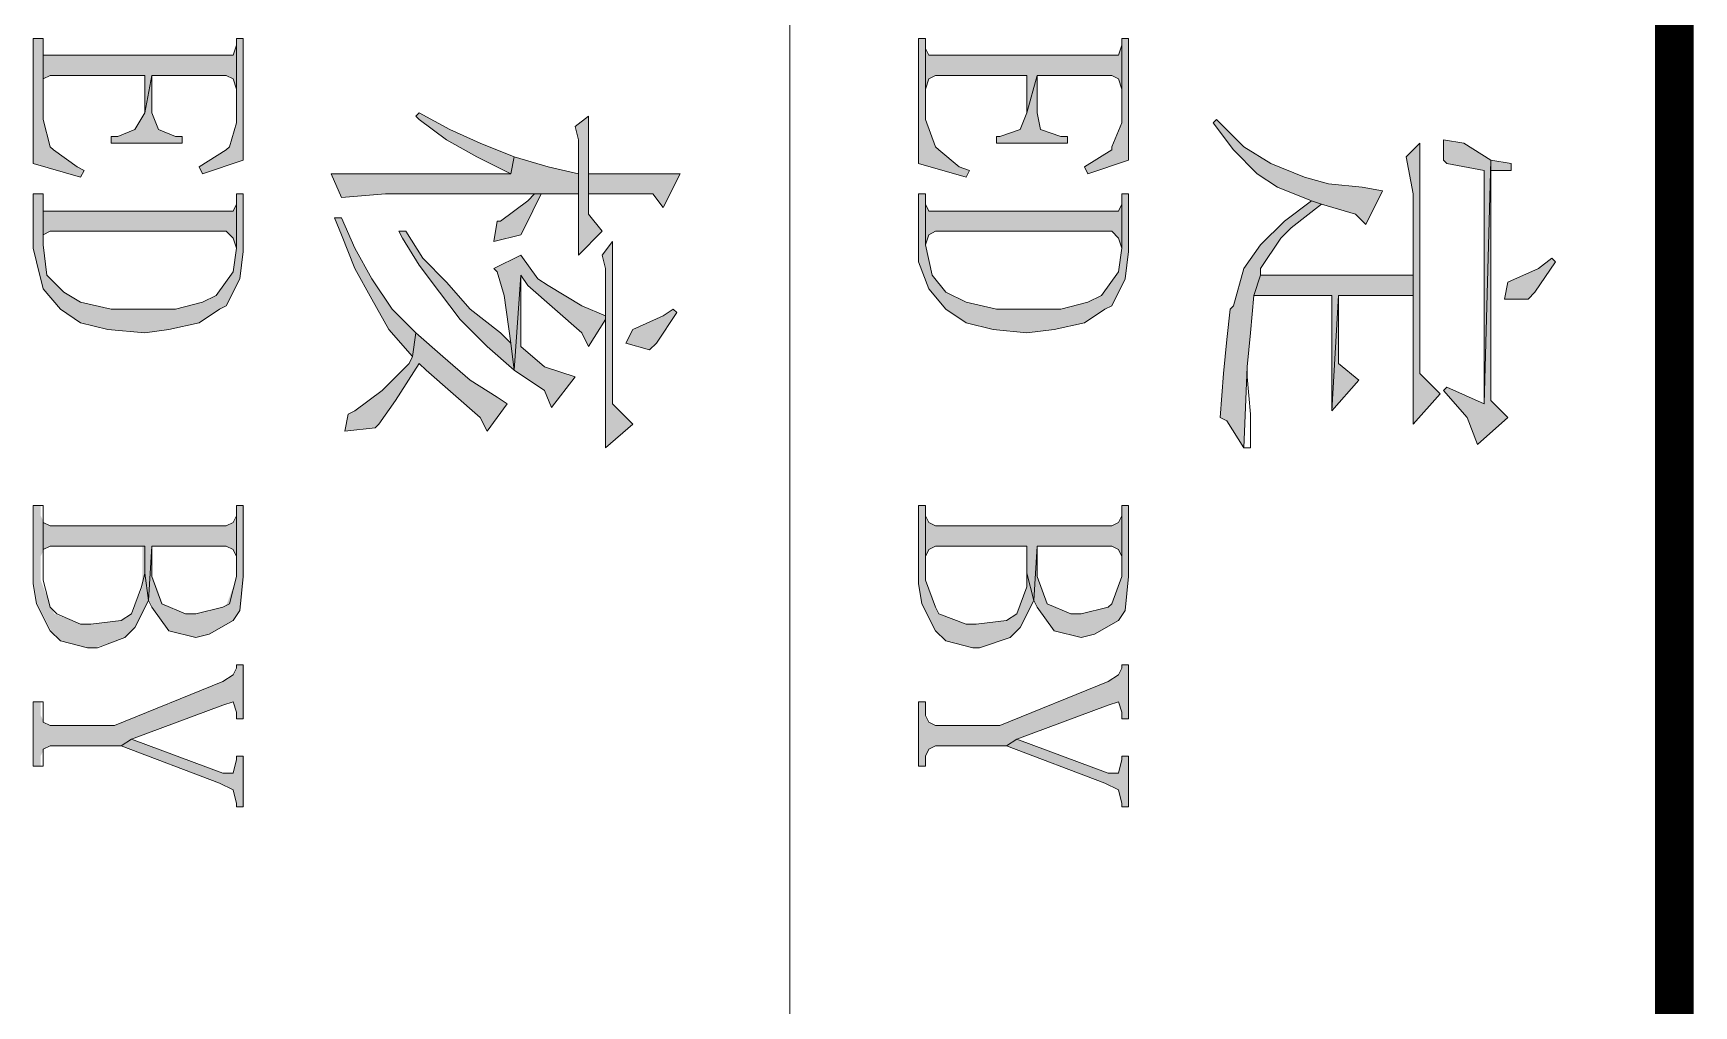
# Model space of a CAD drawing. Header units: millimetres. Extents: x 53009415 to 54059915, y 20499171 to 20796171.
# Drawn here: x 53907495 to 53915003, y 20524821 to 20529220 of the extents above; entities that cross this region are included whole.
import ezdxf

# ---------------------------------------------------------------- set-up
doc = ezdxf.new("R2010")
doc.units = ezdxf.units.MM
doc.header["$LTSCALE"] = 1000
doc.layers.add('PUB_TITLE', color=7, linetype='Continuous', lineweight=20)

# ---------------------------------------------------------------- blocks, each defined once
blk = doc.blocks.new('2015AACI_TQ_A2')
at = {"layer": 'PUB_TITLE'}
h = blk.add_hatch(color=256, dxfattribs=at)
h.dxf.hatch_style = 1
h.paths.add_polyline_path([(-4769.3, 11867.8), (-4775.4, 11873.9), (-4803, 11892.3), (-4806.1, 11889.2), (-4796.9, 11877), (-4784.6, 11849.4), (-4769.3, 11846.3)])
h.paths.add_polyline_path([(-4885.7, 11828), (-4674.4, 11828), (-4894.9, 11834.1), (-4910.2, 11809.6), (-4913.3, 11791.2), (-4894.9, 11791.2), (-4891.8, 11794.3)])
h.paths.add_polyline_path([(-4885.7, 11852.5), (-4891.8, 11852.5), (-4894.9, 11834.1), (-4885.7, 11834.1)])
h.paths.add_polyline_path([(-4662.1, 11849.4), (-4677.4, 11834.1), (-4885.7, 11834.1), (-4894.9, 11834.1), (-4674.4, 11828), (-4689.7, 11794.3), (-4686.6, 11791.2), (-4662.1, 11812.6), (-4637.6, 11821.8)])
h.paths.add_polyline_path([(-4683.6, 11788.1), (-4701.9, 11769.8), (-4910.2, 11769.8), (-4898, 11757.5), (-4864.3, 11763.6), (-4790.8, 11763.6), (-4772.4, 11763.6), (-4656, 11763.6)])
h.paths.add_polyline_path([(-4772.4, 11763.6), (-4790.8, 11763.6), (-4790.8, 11625.8), (-4772.4, 11619.7), (-4772.4, 11690.1), (-4668.2, 11690.1), (-4772.4, 11696.3)])
h.paths.add_polyline_path([(-4845.9, 11711.6), (-4836.7, 11720.8), (-4867.3, 11736.1), (-4870.4, 11717.7), (-4873.5, 11687.1), (-4879.6, 11665.6), (-4891.8, 11635), (-4907.1, 11610.5), (-4931.6, 11586), (-4928.6, 11582.9), (-4904.1, 11601.3), (-4882.6, 11622.8), (-4870.4, 11641.1), (-4858.1, 11671.8), (-4855.1, 11680.9)])
h.paths.add_polyline_path([(-4634.6, 11610.5), (-4708.1, 11613.6), (-4738.7, 11616.6), (-4772.4, 11619.7), (-4790.8, 11625.8), (-4796.9, 11625.8), (-4824.4, 11644.2), (-4833.6, 11653.4), (-4855.1, 11680.9), (-4858.1, 11671.8), (-4839.8, 11647.3), (-4818.3, 11625.8), (-4796.9, 11610.5), (-4763.2, 11601.3), (-4760.1, 11598.3), (-4732.6, 11595.2), (-4701.9, 11592.1), (-4662.1, 11589.1), (-4659.1, 11595.2)])
h.paths.add_polyline_path([(-4695.8, 11714.6), (-4711.1, 11696.3), (-4772.4, 11696.3), (-4668.2, 11690.1)])
h = blk.add_hatch(color=256, dxfattribs=at)
h.dxf.hatch_style = 1
h.paths.add_polyline_path([(-5798.4, 11488), (-5804.5, 11506.4), (-5847.4, 11334.9), (-5850.5, 11325.7), (-5859.7, 11322.6), (-5862.7, 11322.6), (-5862.7, 11316.5), (-5822.9, 11316.5), (-5822.9, 11322.6), (-5826, 11322.6), (-5835.2, 11331.8), (-5835.2, 11347.1), (-5826, 11386.9), (-5777, 11386.9), (-5822.9, 11396.1)])
h.paths.add_polyline_path([(-5786.2, 11512.5), (-5804.5, 11506.4), (-5798.4, 11488), (-5777, 11396.1), (-5822.9, 11396.1), (-5777, 11386.9), (-5764.7, 11337.9), (-5764.7, 11325.7), (-5770.8, 11322.6), (-5777, 11322.6), (-5777, 11316.5), (-5728, 11316.5), (-5728, 11322.6), (-5731, 11322.6), (-5740.2, 11325.7), (-5746.3, 11334.9)])
h.paths.add_polyline_path([(-5682, 11405.3), (-5645.3, 11405.3), (-5630, 11408.4), (-5682, 11411.4), (-5682, 11491.1), (-5679, 11497.2), (-5669.8, 11500.2), (-5709.6, 11500.2), (-5700.4, 11497.2), (-5697.3, 11491.1), (-5697.3, 11331.8), (-5700.4, 11325.7), (-5709.6, 11322.6), (-5715.7, 11322.6), (-5715.7, 11316.5), (-5663.6, 11316.5), (-5663.6, 11322.6), (-5669.8, 11322.6), (-5679, 11325.7), (-5682, 11331.8)])
h.paths.add_polyline_path([(-5593.2, 11457.4), (-5593.2, 11472.7), (-5608.5, 11494.1), (-5620.8, 11503.3), (-5651.4, 11506.4), (-5715.7, 11506.4), (-5715.7, 11500.2), (-5709.6, 11500.2), (-5654.5, 11500.2), (-5645.3, 11500.2), (-5620.8, 11491.1), (-5617.7, 11484.9), (-5611.6, 11457.4), (-5614.6, 11442.1), (-5623.8, 11423.7), (-5626.9, 11420.6), (-5654.5, 11411.4), (-5682, 11411.4), (-5630, 11408.4), (-5608.5, 11420.6), (-5599.3, 11432.9)])
h.paths.add_polyline_path([(-5538.1, 11491.1), (-5538.1, 11497.2), (-5528.9, 11500.2), (-5568.7, 11500.2), (-5559.5, 11497.2), (-5556.4, 11491.1), (-5556.4, 11331.8), (-5559.5, 11325.7), (-5565.6, 11322.6), (-5574.8, 11322.6), (-5574.8, 11316.5), (-5519.7, 11316.5), (-5519.7, 11322.6), (-5528.9, 11322.6), (-5535, 11325.7), (-5538.1, 11331.8), (-5538.1, 11405.3), (-5504.4, 11405.3), (-5489.1, 11408.4), (-5538.1, 11411.4)])
h.paths.add_polyline_path([(-5449.2, 11457.4), (-5452.3, 11472.7), (-5464.6, 11494.1), (-5479.9, 11503.3), (-5507.4, 11506.4), (-5574.8, 11506.4), (-5574.8, 11500.2), (-5568.7, 11500.2), (-5513.6, 11500.2), (-5504.4, 11500.2), (-5479.9, 11491.1), (-5476.8, 11484.9), (-5470.7, 11457.4), (-5470.7, 11442.1), (-5482.9, 11423.7), (-5486, 11420.6), (-5510.5, 11411.4), (-5538.1, 11411.4), (-5489.1, 11408.4), (-5464.6, 11420.6), (-5455.4, 11432.9)])
h.paths.add_polyline_path([(-5397.2, 11491.1), (-5394.1, 11497.2), (-5384.9, 11500.2), (-5421.7, 11500.2), (-5415.6, 11497.2), (-5412.5, 11491.1), (-5412.5, 11331.8), (-5415.6, 11325.7), (-5421.7, 11322.6), (-5427.8, 11322.6), (-5427.8, 11316.5), (-5378.8, 11316.5), (-5378.8, 11322.6), (-5388, 11322.6), (-5394.1, 11325.7), (-5397.2, 11331.8), (-5397.2, 11411.4), (-5372.7, 11411.4), (-5354.3, 11414.5), (-5348.2, 11414.5), (-5397.2, 11420.6)])
h.paths.add_polyline_path([(-5314.5, 11463.5), (-5314.5, 11475.7), (-5326.7, 11497.2), (-5339, 11503.3), (-5366.6, 11506.4), (-5427.8, 11506.4), (-5427.8, 11500.2), (-5421.7, 11500.2), (-5372.7, 11500.2), (-5366.6, 11500.2), (-5345.1, 11491.1), (-5339, 11484.9), (-5332.9, 11460.4), (-5332.9, 11451.2), (-5345.1, 11429.8), (-5348.2, 11426.7), (-5372.7, 11420.6), (-5397.2, 11420.6), (-5348.2, 11414.5), (-5326.7, 11426.7), (-5320.6, 11435.9)])
h.paths.add_polyline_path([(-5354.3, 11414.5), (-5372.7, 11411.4), (-5332.9, 11316.5), (-5302.2, 11316.5), (-5302.2, 11322.6), (-5308.4, 11322.6), (-5314.5, 11325.7), (-5320.6, 11331.8)])
h.paths.add_polyline_path([(-5265.5, 11414.5), (-5265.5, 11429.8), (-5262.4, 11460.4), (-5256.3, 11478.8), (-5247.1, 11494.1), (-5225.7, 11503.3), (-5201.2, 11503.3), (-5225.7, 11509.4), (-5250.2, 11503.3), (-5268.5, 11481.9), (-5277.7, 11466.6), (-5283.9, 11442.1), (-5286.9, 11411.4), (-5286.9, 11390), (-5277.7, 11362.4), (-5268.5, 11341), (-5247.1, 11322.6), (-5234.9, 11322.6), (-5256.3, 11344), (-5259.4, 11356.3), (-5265.5, 11380.8)])
h.paths.add_polyline_path([(-5164.4, 11432.9), (-5170.5, 11457.4), (-5179.7, 11481.9), (-5182.8, 11484.9), (-5201.2, 11503.3), (-5225.7, 11503.3), (-5207.3, 11497.2), (-5192, 11478.8), (-5188.9, 11469.6), (-5185.9, 11445.1), (-5182.8, 11414.5), (-5182.8, 11390), (-5185.9, 11362.4), (-5195, 11341), (-5204.2, 11331.8), (-5225.7, 11322.6), (-5247.1, 11322.6), (-5225.7, 11313.4), (-5222.6, 11313.4), (-5201.2, 11322.6), (-5179.7, 11341), (-5170.5, 11356.3), (-5164.4, 11380.8), (-5161.4, 11411.4)])
h.paths.add_polyline_path([(-5115.4, 11488), (-5115.4, 11497.2), (-5106.2, 11500.2), (-5103.2, 11500.2), (-5103.2, 11506.4), (-5149.1, 11506.4), (-5149.1, 11500.2), (-5146, 11500.2), (-5136.8, 11497.2), (-5133.8, 11484.9), (-5090.9, 11316.5), (-5084.8, 11362.4)])
h.paths.add_polyline_path([(-5038.8, 11484.9), (-5032.7, 11497.2), (-5026.6, 11500.2), (-5020.5, 11500.2), (-5020.5, 11506.4), (-5060.3, 11506.4), (-5060.3, 11500.2), (-5057.2, 11500.2), (-5048, 11497.2), (-5048, 11484.9), (-5081.7, 11362.4), (-5084.8, 11362.4), (-5090.9, 11316.5), (-5084.8, 11316.5)])
h.paths.add_polyline_path([(-4971.5, 11414.5), (-4937.8, 11414.5), (-4971.5, 11423.7), (-4971.5, 11491.1), (-4968.4, 11497.2), (-4959.2, 11500.2), (-4999, 11500.2), (-4989.8, 11497.2), (-4989.8, 11491.1), (-4989.8, 11331.8), (-4989.8, 11325.7), (-4996, 11322.6), (-4959.2, 11322.6), (-4968.4, 11325.7), (-4971.5, 11331.8)])
h.paths.add_polyline_path([(-4910.2, 11451.2), (-4916.3, 11451.2), (-4916.3, 11445.1), (-4922.5, 11426.7), (-4937.8, 11423.7), (-4971.5, 11423.7), (-4937.8, 11414.5), (-4922.5, 11408.4), (-4916.3, 11390), (-4916.3, 11386.9), (-4910.2, 11386.9)])
h.paths.add_polyline_path([(-4894.9, 11506.4), (-5005.1, 11506.4), (-5005.1, 11500.2), (-4999, 11500.2), (-4928.6, 11500.2), (-4907.1, 11491.1), (-4904.1, 11491.1), (-4888.8, 11466.6), (-4882.6, 11469.6)])
h.paths.add_polyline_path([(-4879.6, 11359.4), (-4885.7, 11362.4), (-4888.8, 11353.2), (-4904.1, 11334.9), (-4907.1, 11331.8), (-4931.6, 11322.6), (-4959.2, 11322.6), (-4996, 11322.6), (-5005.1, 11322.6), (-5005.1, 11316.5), (-4891.8, 11316.5)])
h.paths.add_polyline_path([(-4830.6, 11491.1), (-4824.4, 11497.2), (-4815.3, 11500.2), (-4855.1, 11500.2), (-4848.9, 11497.2), (-4848.9, 11491.1), (-4848.9, 11331.8), (-4848.9, 11325.7), (-4855.1, 11322.6), (-4818.3, 11322.6), (-4827.5, 11325.7), (-4830.6, 11331.8)], flags=17)
h.paths.add_polyline_path([(-4741.8, 11439), (-4747.9, 11466.6), (-4760.1, 11484.9), (-4763.2, 11491.1), (-4787.7, 11503.3), (-4812.2, 11506.4), (-4864.3, 11506.4), (-4864.3, 11500.2), (-4855.1, 11500.2), (-4815.3, 11500.2), (-4793.8, 11497.2), (-4772.4, 11481.9), (-4766.3, 11469.6), (-4760.1, 11445.1), (-4760.1, 11414.5), (-4760.1, 11386.9), (-4766.3, 11359.4), (-4775.4, 11341), (-4790.8, 11328.7), (-4818.3, 11322.6), (-4855.1, 11322.6), (-4864.3, 11322.6), (-4864.3, 11316.5), (-4815.3, 11316.5), (-4803, 11316.5), (-4778.5, 11325.7), (-4760.1, 11341), (-4747.9, 11359.4), (-4741.8, 11383.9), (-4738.7, 11414.5)])
h = blk.add_hatch(color=256, dxfattribs=at)
h.dxf.hatch_style = 1
h.paths.add_polyline_path([(-4545.7, 11414.5), (-4521.2, 11414.5), (-4496.7, 11420.6), (-4545.7, 11423.7), (-4545.7, 11491.1), (-4542.7, 11497.2), (-4536.5, 11500.2), (-4573.3, 11500.2), (-4567.2, 11497.2), (-4564.1, 11491.1), (-4564.1, 11331.8), (-4567.2, 11325.7), (-4573.3, 11322.6), (-4536.5, 11322.6), (-4542.7, 11325.7), (-4545.7, 11331.8)])
h.paths.add_polyline_path([(-4463, 11463.5), (-4466.1, 11475.7), (-4478.4, 11497.2), (-4487.5, 11503.3), (-4518.2, 11506.4), (-4582.5, 11506.4), (-4582.5, 11500.2), (-4573.3, 11500.2), (-4521.2, 11500.2), (-4518.2, 11500.2), (-4493.7, 11491.1), (-4490.6, 11488), (-4484.5, 11463.5), (-4484.5, 11454.3), (-4493.7, 11432.9), (-4518.2, 11423.7), (-4545.7, 11423.7), (-4496.7, 11420.6), (-4490.6, 11423.7), (-4469.2, 11439)])
h.paths.add_polyline_path([(-4463, 11399.2), (-4472.2, 11408.4), (-4496.7, 11420.6), (-4521.2, 11414.5), (-4509, 11414.5), (-4484.5, 11405.3), (-4478.4, 11396.1), (-4475.3, 11368.5), (-4475.3, 11359.4), (-4484.5, 11334.9), (-4490.6, 11331.8), (-4515.1, 11322.6), (-4536.5, 11322.6), (-4573.3, 11322.6), (-4582.5, 11322.6), (-4582.5, 11316.5), (-4512, 11316.5), (-4493.7, 11319.5), (-4469.2, 11331.8), (-4460, 11341), (-4453.9, 11365.5), (-4453.9, 11371.6)])
h.paths.add_polyline_path([(-4401.8, 11488), (-4404.9, 11497.2), (-4395.7, 11500.2), (-4389.5, 11500.2), (-4389.5, 11506.4), (-4438.5, 11506.4), (-4438.5, 11500.2), (-4435.5, 11500.2), (-4429.4, 11497.2), (-4423.2, 11488), (-4383.4, 11390), (-4383.4, 11331.8), (-4386.5, 11325.7), (-4392.6, 11322.6), (-4404.9, 11322.6), (-4404.9, 11316.5), (-4346.7, 11316.5), (-4346.7, 11322.6), (-4355.8, 11322.6), (-4362, 11325.7), (-4365, 11331.8), (-4365, 11396.1), (-4371.2, 11405.3)])
h.paths.add_polyline_path([(-4331.3, 11484.9), (-4325.2, 11497.2), (-4313, 11500.2), (-4309.9, 11500.2), (-4309.9, 11506.4), (-4355.8, 11506.4), (-4355.8, 11500.2), (-4352.8, 11500.2), (-4340.5, 11497.2), (-4340.5, 11488), (-4371.2, 11405.3), (-4365, 11396.1)])
h = blk.add_hatch(color=256, dxfattribs=at)
h.dxf.hatch_style = 1
h.paths.add_polyline_path([(-4864.3, 10975.3), (-4864.3, 11009), (-4882.6, 11009), (-4888.8, 10981.4), (-4898, 10950.8), (-4882.6, 10947.7), (-4882.6, 10914), (-4882.6, 10880.3), (-4882.6, 10849.7), (-4882.6, 10816), (-4882.6, 10785.4), (-4861.2, 10794.6), (-4864.3, 10834.4), (-4864.3, 10858.9), (-4864.3, 10969.1)])
h.paths.add_polyline_path([(-4864.3, 11076.3), (-4852, 11085.5), (-4882.6, 11100.8), (-4882.6, 11082.5), (-4882.6, 11051.8), (-4882.6, 11018.1), (-4864.3, 11018.1)])
h.paths.add_polyline_path([(-4830.6, 11030.4), (-4845.9, 11018.1), (-4864.3, 11018.1), (-4882.6, 11018.1), (-4934.7, 11018.1), (-4925.5, 11005.9), (-4913.3, 11009), (-4882.6, 11009), (-4864.3, 11009), (-4809.1, 11009)])
h.paths.add_polyline_path([(-4827.5, 10956.9), (-4833.6, 10960), (-4864.3, 10975.3), (-4864.3, 10969.1), (-4858.1, 10963), (-4839.8, 10938.5), (-4839.8, 10935.5), (-4821.4, 10932.4)])
h.paths.add_polyline_path([(-4882.6, 10947.7), (-4898, 10950.8), (-4910.2, 10920.1), (-4922.5, 10892.6), (-4937.8, 10865), (-4934.7, 10861.9), (-4931.6, 10865), (-4913.3, 10889.5), (-4898, 10917.1)])
h.paths.add_polyline_path([(-4729.5, 11079.4), (-4757.1, 11097.8), (-4760.1, 11094.7), (-4754, 11085.5), (-4741.8, 11058), (-4729.5, 11051.8), (-4723.4, 11073.3)])
h.paths.add_polyline_path([(-4656, 11058), (-4674.4, 11039.6), (-4821.4, 11039.6), (-4809.1, 11030.4), (-4796.9, 11033.5), (-4754, 11033.5), (-4750.9, 11033.5), (-4634.6, 11033.5)])
h.paths.add_polyline_path([(-4738.7, 11012), (-4726.4, 11018.1), (-4750.9, 11033.5), (-4754, 11033.5), (-4763.2, 11012), (-4781.6, 10981.4), (-4787.7, 10972.2), (-4809.1, 10956.9), (-4796.9, 10932.4), (-4793.8, 10935.5), (-4772.4, 10941.6), (-4729.5, 10947.7), (-4705, 10950.8), (-4790.8, 10956.9), (-4781.6, 10963), (-4760.1, 10987.5)])
h.paths.add_polyline_path([(-4698.9, 11005.9), (-4708.1, 10978.3), (-4726.4, 10956.9), (-4790.8, 10956.9), (-4705, 10950.8), (-4686.6, 10978.3), (-4671.3, 10984.5)])
h.paths.add_polyline_path([(-4726.4, 10926.3), (-4705, 10950.8), (-4729.5, 10947.7), (-4738.7, 10938.5), (-4760.1, 10911), (-4784.6, 10889.5), (-4806.1, 10868.1), (-4830.6, 10852.8), (-4830.6, 10846.6), (-4824.4, 10849.7), (-4799.9, 10865), (-4775.4, 10883.4), (-4750.9, 10901.8)])
h.paths.add_polyline_path([(-4649.9, 10926.3), (-4674.4, 10944.6), (-4680.5, 10935.5), (-4695.8, 10911), (-4717.3, 10886.4), (-4738.7, 10861.9), (-4717.3, 10858.9), (-4711.1, 10855.8), (-4686.6, 10831.3), (-4668.2, 10806.8), (-4665.2, 10800.7), (-4649.9, 10797.6), (-4652.9, 10825.2), (-4656, 10828.3), (-4677.4, 10843.6), (-4711.1, 10865), (-4705, 10871.1), (-4683.6, 10895.6), (-4662.1, 10920.1)])
h.paths.add_polyline_path([(-4717.3, 10858.9), (-4738.7, 10861.9), (-4760.1, 10840.5), (-4787.7, 10822.1), (-4815.3, 10806.8), (-4842.8, 10794.6), (-4842.8, 10788.4), (-4827.5, 10794.6), (-4796.9, 10806.8), (-4769.3, 10822.1), (-4741.8, 10837.4)])
h = blk.add_hatch(color=256, dxfattribs=at)
h.dxf.hatch_style = 1
h.paths.add_polyline_path([(-4971.5, 10690.4), (-4968.4, 10696.6), (-4959.2, 10699.6), (-4999, 10699.6), (-4989.8, 10696.6), (-4989.8, 10690.4), (-4989.8, 10531.2), (-4989.8, 10525), (-4968.4, 10525), (-4971.5, 10531.2), (-4971.5, 10616.9), (-4937.8, 10616.9), (-4971.5, 10623.1)])
h.paths.add_polyline_path([(-4910.2, 10650.6), (-4916.3, 10650.6), (-4916.3, 10644.5), (-4922.5, 10629.2), (-4937.8, 10623.1), (-4971.5, 10623.1), (-4937.8, 10616.9), (-4922.5, 10607.7), (-4916.3, 10592.4), (-4916.3, 10586.3), (-4910.2, 10586.3)])
h.paths.add_polyline_path([(-4894.9, 10705.7), (-5005.1, 10705.7), (-5005.1, 10699.6), (-4999, 10699.6), (-4928.6, 10699.6), (-4907.1, 10693.5), (-4904.1, 10690.4), (-4888.8, 10665.9), (-4882.6, 10669)])
h.paths.add_polyline_path([(-4879.6, 10558.7), (-4885.7, 10561.8), (-4888.8, 10555.7), (-4904.1, 10534.2), (-4907.1, 10531.2), (-4931.6, 10525), (-4959.2, 10525), (-4996, 10525), (-5005.1, 10525), (-5005.1, 10515.9), (-4891.8, 10515.9)])
h = blk.add_hatch(color=256, dxfattribs=at)
h.dxf.hatch_style = 1
h.paths.add_polyline_path([(-4830.6, 10690.4), (-4824.4, 10696.6), (-4815.3, 10699.6), (-4855.1, 10699.6), (-4848.9, 10696.6), (-4848.9, 10690.4), (-4848.9, 10531.2), (-4848.9, 10525), (-4827.5, 10525), (-4830.6, 10531.2)], flags=17)
h.paths.add_polyline_path([(-4738.7, 10616.9), (-4741.8, 10638.4), (-4747.9, 10665.9), (-4760.1, 10684.3), (-4763.2, 10690.4), (-4787.7, 10702.7), (-4812.2, 10705.7), (-4864.3, 10705.7), (-4864.3, 10699.6), (-4855.1, 10699.6), (-4815.3, 10699.6), (-4793.8, 10696.6), (-4772.4, 10681.2), (-4766.3, 10669), (-4760.1, 10644.5), (-4760.1, 10613.9), (-4760.1, 10586.3), (-4766.3, 10558.7), (-4775.4, 10543.4), (-4790.8, 10528.1), (-4818.3, 10525), (-4855.1, 10525), (-4864.3, 10525), (-4864.3, 10515.9), (-4815.3, 10515.9), (-4803, 10518.9), (-4778.5, 10525), (-4760.1, 10540.4), (-4747.9, 10558.7), (-4741.8, 10583.2)])
h = blk.add_hatch(color=256, dxfattribs=at)
h.dxf.hatch_style = 1
h.paths.add_polyline_path([(-4545.7, 10614.5), (-4521.2, 10614.5), (-4496.7, 10620.6), (-4545.7, 10623.7), (-4545.7, 10691.1), (-4542.7, 10697.2), (-4536.5, 10700.2), (-4573.3, 10700.2), (-4567.2, 10697.2), (-4564.1, 10691.1), (-4564.1, 10531.8), (-4567.2, 10525.7), (-4573.3, 10522.6), (-4536.5, 10522.6), (-4542.7, 10525.7), (-4545.7, 10531.8)])
h.paths.add_polyline_path([(-4463, 10663.5), (-4466.1, 10675.7), (-4478.4, 10697.2), (-4487.5, 10703.3), (-4518.2, 10706.4), (-4582.5, 10706.4), (-4582.5, 10700.2), (-4573.3, 10700.2), (-4521.2, 10700.2), (-4518.2, 10700.2), (-4493.7, 10691.1), (-4490.6, 10688), (-4484.5, 10663.5), (-4484.5, 10654.3), (-4493.7, 10632.9), (-4518.2, 10623.7), (-4545.7, 10623.7), (-4496.7, 10620.6), (-4490.6, 10623.7), (-4469.2, 10639)])
h.paths.add_polyline_path([(-4463, 10599.2), (-4472.2, 10608.4), (-4496.7, 10620.6), (-4521.2, 10614.5), (-4509, 10614.5), (-4484.5, 10605.3), (-4478.4, 10596.1), (-4475.3, 10568.5), (-4475.3, 10559.4), (-4484.5, 10534.9), (-4490.6, 10531.8), (-4515.1, 10522.6), (-4536.5, 10522.6), (-4573.3, 10522.6), (-4582.5, 10522.6), (-4582.5, 10516.5), (-4512, 10516.5), (-4493.7, 10519.5), (-4469.2, 10531.8), (-4460, 10541), (-4453.9, 10565.5), (-4453.9, 10571.6)])
h.paths.add_polyline_path([(-4401.8, 10688), (-4404.9, 10697.2), (-4395.7, 10700.2), (-4389.5, 10700.2), (-4389.5, 10706.4), (-4438.5, 10706.4), (-4438.5, 10700.2), (-4435.5, 10700.2), (-4429.4, 10697.2), (-4423.2, 10688), (-4383.4, 10590), (-4383.4, 10531.8), (-4386.5, 10525.7), (-4392.6, 10522.6), (-4404.9, 10522.6), (-4404.9, 10516.5), (-4346.7, 10516.5), (-4346.7, 10522.6), (-4355.8, 10522.6), (-4362, 10525.7), (-4365, 10531.8), (-4365, 10596.1), (-4371.2, 10605.3)])
h.paths.add_polyline_path([(-4331.3, 10684.9), (-4325.2, 10697.2), (-4313, 10700.2), (-4309.9, 10700.2), (-4309.9, 10706.4), (-4355.8, 10706.4), (-4355.8, 10700.2), (-4352.8, 10700.2), (-4340.5, 10697.2), (-4340.5, 10688), (-4371.2, 10605.3), (-4365, 10596.1)])
blk.add_line((-6000, 11200), (0, 11200), dxfattribs=at)
at = {"layer": 'PUB_TITLE', "const_width": 35}
blk.add_lwpolyline([(-6000, 12000), (0, 12000)], dxfattribs=at)
at = {"layer": 'PUB_TITLE', "lineweight": 0}
for points in [[(-4803, 11892.3), (-4806.1, 11889.2), (-4796.9, 11877), (-4784.6, 11849.4), (-4769.3, 11846.3), (-4769.3, 11867.8), (-4775.4, 11873.9)], [(-4885.7, 11852.5), (-4891.8, 11852.5), (-4894.9, 11834.1), (-4885.7, 11834.1)], [(-4662.1, 11849.4), (-4677.4, 11834.1), (-4885.7, 11834.1), (-4894.9, 11834.1), (-4674.4, 11828), (-4689.7, 11794.3), (-4686.6, 11791.2), (-4662.1, 11812.6), (-4637.6, 11821.8)], [(-4894.9, 11834.1), (-4910.2, 11809.6), (-4913.3, 11791.2), (-4894.9, 11791.2), (-4891.8, 11794.3), (-4885.7, 11828), (-4674.4, 11828)], [(-4683.6, 11788.1), (-4701.9, 11769.8), (-4910.2, 11769.8), (-4898, 11757.5), (-4898, 11757.5), (-4864.3, 11763.6), (-4790.8, 11763.6), (-4772.4, 11763.6), (-4656, 11763.6)], [(-4772.4, 11763.6), (-4790.8, 11763.6), (-4790.8, 11625.8), (-4772.4, 11619.7), (-4772.4, 11690.1), (-4668.2, 11690.1), (-4772.4, 11696.3)], [(-4867.3, 11736.1), (-4870.4, 11717.7), (-4873.5, 11687.1), (-4879.6, 11665.6), (-4891.8, 11635), (-4907.1, 11610.5), (-4931.6, 11586), (-4928.6, 11582.9), (-4904.1, 11601.3), (-4882.6, 11622.8), (-4870.4, 11641.1), (-4858.1, 11671.8), (-4855.1, 11680.9), (-4845.9, 11711.6), (-4836.7, 11720.8)], [(-4695.8, 11714.6), (-4711.1, 11696.3), (-4772.4, 11696.3), (-4668.2, 11690.1)], [(-4855.1, 11680.9), (-4858.1, 11671.8), (-4839.8, 11647.3), (-4818.3, 11625.8), (-4796.9, 11610.5), (-4763.2, 11601.3), (-4760.1, 11598.3), (-4732.6, 11595.2), (-4701.9, 11592.1), (-4662.1, 11589.1), (-4659.1, 11595.2), (-4634.6, 11610.5), (-4708.1, 11613.6), (-4738.7, 11616.6), (-4772.4, 11619.7), (-4790.8, 11625.8), (-4796.9, 11625.8), (-4824.4, 11644.2), (-4833.6, 11653.4)], [(-4634.6, 11616.6), (-4634.6, 11616.6), (-4665.2, 11616.6), (-4698.9, 11613.6), (-4708.1, 11613.6), (-4634.6, 11610.5)], [(-4894.9, 11506.4), (-5005.1, 11506.4), (-5005.1, 11500.2), (-4999, 11500.2), (-4928.6, 11500.2), (-4907.1, 11491.1), (-4904.1, 11491.1), (-4888.8, 11466.6), (-4882.6, 11469.6)], [(-4812.2, 11506.4), (-4864.3, 11506.4), (-4864.3, 11500.2), (-4855.1, 11500.2), (-4815.3, 11500.2), (-4793.8, 11497.2), (-4772.4, 11481.9), (-4766.3, 11469.6), (-4760.1, 11445.1), (-4760.1, 11414.5), (-4760.1, 11386.9), (-4766.3, 11359.4), (-4775.4, 11341), (-4790.8, 11328.7), (-4818.3, 11322.6), (-4855.1, 11322.6), (-4864.3, 11322.6), (-4864.3, 11316.5), (-4815.3, 11316.5), (-4803, 11316.5), (-4778.5, 11325.7), (-4760.1, 11341), (-4747.9, 11359.4), (-4741.8, 11383.9), (-4738.7, 11414.5), (-4741.8, 11439), (-4747.9, 11466.6), (-4760.1, 11484.9), (-4763.2, 11491.1), (-4787.7, 11503.3)], [(-4518.2, 11506.4), (-4582.5, 11506.4), (-4582.5, 11500.2), (-4573.3, 11500.2), (-4521.2, 11500.2), (-4518.2, 11500.2), (-4493.7, 11491.1), (-4490.6, 11488), (-4484.5, 11463.5), (-4484.5, 11454.3), (-4493.7, 11432.9), (-4518.2, 11423.7), (-4545.7, 11423.7), (-4496.7, 11420.6), (-4490.6, 11423.7), (-4469.2, 11439), (-4463, 11463.5), (-4466.1, 11475.7), (-4478.4, 11497.2), (-4487.5, 11503.3)], [(-4389.5, 11506.4), (-4438.5, 11506.4), (-4438.5, 11500.2), (-4435.5, 11500.2), (-4429.4, 11497.2), (-4423.2, 11488), (-4383.4, 11390), (-4383.4, 11331.8), (-4386.5, 11325.7), (-4392.6, 11322.6), (-4404.9, 11322.6), (-4404.9, 11316.5), (-4346.7, 11316.5), (-4346.7, 11322.6), (-4355.8, 11322.6), (-4362, 11325.7), (-4365, 11331.8), (-4365, 11396.1), (-4371.2, 11405.3), (-4401.8, 11488), (-4404.9, 11497.2), (-4395.7, 11500.2), (-4389.5, 11500.2)], [(-4309.9, 11506.4), (-4355.8, 11506.4), (-4355.8, 11500.2), (-4352.8, 11500.2), (-4340.5, 11497.2), (-4340.5, 11488), (-4371.2, 11405.3), (-4371.2, 11405.3), (-4365, 11396.1), (-4331.3, 11484.9), (-4325.2, 11497.2), (-4313, 11500.2), (-4309.9, 11500.2)], [(-4999, 11500.2), (-4989.8, 11497.2), (-4989.8, 11491.1), (-4989.8, 11331.8), (-4989.8, 11325.7), (-4996, 11322.6), (-4959.2, 11322.6), (-4968.4, 11325.7), (-4971.5, 11331.8), (-4971.5, 11414.5), (-4937.8, 11414.5), (-4971.5, 11423.7), (-4971.5, 11491.1), (-4968.4, 11497.2), (-4959.2, 11500.2), (-4928.6, 11500.2)], [(-4855.1, 11500.2), (-4848.9, 11497.2), (-4848.9, 11491.1), (-4848.9, 11331.8), (-4848.9, 11325.7), (-4855.1, 11322.6), (-4818.3, 11322.6), (-4827.5, 11325.7), (-4830.6, 11331.8), (-4830.6, 11491.1), (-4824.4, 11497.2), (-4815.3, 11500.2)], [(-4573.3, 11500.2), (-4567.2, 11497.2), (-4564.1, 11491.1), (-4564.1, 11331.8), (-4567.2, 11325.7), (-4573.3, 11322.6), (-4536.5, 11322.6), (-4542.7, 11325.7), (-4545.7, 11331.8), (-4545.7, 11414.5), (-4521.2, 11414.5), (-4496.7, 11420.6), (-4545.7, 11423.7), (-4545.7, 11491.1), (-4542.7, 11497.2), (-4536.5, 11500.2), (-4521.2, 11500.2)], [(-4910.2, 11451.2), (-4916.3, 11451.2), (-4916.3, 11445.1), (-4922.5, 11426.7), (-4937.8, 11423.7), (-4971.5, 11423.7), (-4937.8, 11414.5), (-4922.5, 11408.4), (-4916.3, 11390), (-4916.3, 11386.9), (-4910.2, 11386.9)], [(-4496.7, 11420.6), (-4521.2, 11414.5), (-4509, 11414.5), (-4484.5, 11405.3), (-4478.4, 11396.1), (-4475.3, 11368.5), (-4475.3, 11359.4), (-4484.5, 11334.9), (-4490.6, 11331.8), (-4515.1, 11322.6), (-4536.5, 11322.6), (-4573.3, 11322.6), (-4582.5, 11322.6), (-4582.5, 11316.5), (-4512, 11316.5), (-4493.7, 11319.5), (-4469.2, 11331.8), (-4460, 11341), (-4453.9, 11365.5), (-4453.9, 11371.6), (-4463, 11399.2), (-4472.2, 11408.4)], [(-4885.7, 11362.4), (-4888.8, 11353.2), (-4904.1, 11334.9), (-4907.1, 11331.8), (-4931.6, 11322.6), (-4959.2, 11322.6), (-4996, 11322.6), (-5005.1, 11322.6), (-5005.1, 11316.5), (-4891.8, 11316.5), (-4879.6, 11359.4)], [(-4882.6, 11100.8), (-4882.6, 11082.5), (-4882.6, 11051.8), (-4882.6, 11018.1), (-4864.3, 11018.1), (-4864.3, 11076.3), (-4852, 11085.5)], [(-4757.1, 11097.8), (-4760.1, 11094.7), (-4754, 11085.5), (-4741.8, 11058), (-4729.5, 11051.8), (-4723.4, 11073.3), (-4729.5, 11079.4)], [(-4656, 11058), (-4674.4, 11039.6), (-4821.4, 11039.6), (-4809.1, 11030.4), (-4796.9, 11033.5), (-4754, 11033.5), (-4750.9, 11033.5), (-4634.6, 11033.5)], [(-4830.6, 11030.4), (-4845.9, 11018.1), (-4864.3, 11018.1), (-4882.6, 11018.1), (-4934.7, 11018.1), (-4925.5, 11005.9), (-4913.3, 11009), (-4882.6, 11009), (-4864.3, 11009), (-4809.1, 11009)], [(-4750.9, 11033.5), (-4754, 11033.5), (-4763.2, 11012), (-4781.6, 10981.4), (-4787.7, 10972.2), (-4809.1, 10956.9), (-4796.9, 10932.4), (-4793.8, 10935.5), (-4772.4, 10941.6), (-4729.5, 10947.7), (-4705, 10950.8), (-4790.8, 10956.9), (-4781.6, 10963), (-4760.1, 10987.5), (-4738.7, 11012), (-4726.4, 11018.1)], [(-4864.3, 11009), (-4882.6, 11009), (-4888.8, 10981.4), (-4898, 10950.8), (-4882.6, 10947.7), (-4882.6, 10947.7), (-4882.6, 10914), (-4882.6, 10880.3), (-4882.6, 10849.7), (-4882.6, 10816), (-4882.6, 10785.4), (-4861.2, 10794.6), (-4864.3, 10834.4), (-4864.3, 10858.9), (-4864.3, 10969.1), (-4864.3, 10975.3)], [(-4698.9, 11005.9), (-4708.1, 10978.3), (-4726.4, 10956.9), (-4790.8, 10956.9), (-4705, 10950.8), (-4686.6, 10978.3), (-4671.3, 10984.5)], [(-4864.3, 10975.3), (-4864.3, 10969.1), (-4858.1, 10963), (-4839.8, 10938.5), (-4839.8, 10935.5), (-4821.4, 10932.4), (-4827.5, 10956.9), (-4833.6, 10960)], [(-4898, 10950.8), (-4910.2, 10920.1), (-4922.5, 10892.6), (-4937.8, 10865), (-4934.7, 10861.9), (-4931.6, 10865), (-4913.3, 10889.5), (-4898, 10917.1), (-4882.6, 10947.7)], [(-4705, 10950.8), (-4729.5, 10947.7), (-4738.7, 10938.5), (-4760.1, 10911), (-4784.6, 10889.5), (-4806.1, 10868.1), (-4830.6, 10852.8), (-4830.6, 10846.6), (-4824.4, 10849.7), (-4799.9, 10865), (-4775.4, 10883.4), (-4750.9, 10901.8), (-4726.4, 10926.3)], [(-4674.4, 10944.6), (-4680.5, 10935.5), (-4695.8, 10911), (-4717.3, 10886.4), (-4738.7, 10861.9), (-4717.3, 10858.9), (-4711.1, 10855.8), (-4686.6, 10831.3), (-4668.2, 10806.8), (-4665.2, 10800.7), (-4649.9, 10797.6), (-4652.9, 10825.2), (-4656, 10828.3), (-4677.4, 10843.6), (-4711.1, 10865), (-4705, 10871.1), (-4683.6, 10895.6), (-4662.1, 10920.1), (-4649.9, 10926.3)], [(-4738.7, 10861.9), (-4760.1, 10840.5), (-4787.7, 10822.1), (-4815.3, 10806.8), (-4842.8, 10794.6), (-4842.8, 10788.4), (-4827.5, 10794.6), (-4796.9, 10806.8), (-4769.3, 10822.1), (-4741.8, 10837.4), (-4717.3, 10858.9)], [(-4894.9, 10705.7), (-5005.1, 10705.7), (-5005.1, 10699.6), (-4999, 10699.6), (-4928.6, 10699.6), (-4907.1, 10693.5), (-4904.1, 10690.4), (-4888.8, 10665.9), (-4882.6, 10669)], [(-4999, 10699.6), (-4989.8, 10696.6), (-4989.8, 10690.4), (-4989.8, 10531.2), (-4989.8, 10525), (-4996, 10525), (-4959.2, 10525), (-4968.4, 10525), (-4971.5, 10531.2), (-4971.5, 10616.9), (-4937.8, 10616.9), (-4971.5, 10623.1), (-4971.5, 10690.4), (-4968.4, 10696.6), (-4959.2, 10699.6), (-4928.6, 10699.6)], [(-4812.2, 10705.7), (-4864.3, 10705.7), (-4864.3, 10699.6), (-4855.1, 10699.6), (-4815.3, 10699.6), (-4793.8, 10696.6), (-4772.4, 10681.2), (-4766.3, 10669), (-4760.1, 10644.5), (-4760.1, 10613.9), (-4760.1, 10586.3), (-4766.3, 10558.7), (-4775.4, 10543.4), (-4790.8, 10528.1), (-4818.3, 10525), (-4855.1, 10525), (-4864.3, 10525), (-4864.3, 10515.9), (-4815.3, 10515.9), (-4803, 10518.9), (-4778.5, 10525), (-4760.1, 10540.4), (-4747.9, 10558.7), (-4741.8, 10583.2), (-4738.7, 10616.9), (-4741.8, 10638.4), (-4747.9, 10665.9), (-4760.1, 10684.3), (-4763.2, 10690.4), (-4787.7, 10702.7)], [(-4855.1, 10699.6), (-4848.9, 10696.6), (-4848.9, 10690.4), (-4848.9, 10531.2), (-4848.9, 10525), (-4855.1, 10525), (-4818.3, 10525), (-4827.5, 10525), (-4830.6, 10531.2), (-4830.6, 10690.4), (-4824.4, 10696.6), (-4815.3, 10699.6)], [(-4518.2, 10705.7), (-4582.5, 10705.7), (-4582.5, 10699.6), (-4573.3, 10699.6), (-4521.2, 10699.6), (-4518.2, 10699.6), (-4493.7, 10693.5), (-4490.6, 10687.4), (-4484.5, 10662.9), (-4484.5, 10653.7), (-4493.7, 10632.2), (-4518.2, 10623.1), (-4545.7, 10623.1), (-4496.7, 10620), (-4490.6, 10623.1), (-4469.2, 10638.4), (-4463, 10662.9), (-4466.1, 10675.1), (-4478.4, 10696.6), (-4487.5, 10702.7)], [(-4573.3, 10699.6), (-4567.2, 10696.6), (-4564.1, 10690.4), (-4564.1, 10531.2), (-4567.2, 10525), (-4573.3, 10525), (-4536.5, 10525), (-4542.7, 10525), (-4545.7, 10531.2), (-4545.7, 10616.9), (-4521.2, 10616.9), (-4496.7, 10620), (-4545.7, 10623.1), (-4545.7, 10690.4), (-4542.7, 10696.6), (-4536.5, 10699.6), (-4521.2, 10699.6)], [(-4389.5, 10705.7), (-4438.5, 10705.7), (-4438.5, 10699.6), (-4435.5, 10699.6), (-4429.4, 10696.6), (-4423.2, 10687.4), (-4383.4, 10589.4), (-4383.4, 10531.2), (-4386.5, 10525), (-4392.6, 10525), (-4404.9, 10525), (-4404.9, 10515.9), (-4346.7, 10515.9), (-4346.7, 10525), (-4355.8, 10525), (-4362, 10525), (-4365, 10531.2), (-4365, 10595.5), (-4371.2, 10604.7), (-4401.8, 10687.4), (-4404.9, 10696.6), (-4395.7, 10699.6), (-4389.5, 10699.6)], [(-4309.9, 10705.7), (-4355.8, 10705.7), (-4355.8, 10699.6), (-4352.8, 10699.6), (-4340.5, 10696.6), (-4340.5, 10687.4), (-4371.2, 10604.7), (-4371.2, 10604.7), (-4365, 10595.5), (-4331.3, 10684.3), (-4325.2, 10696.6), (-4313, 10699.6), (-4309.9, 10699.6)], [(-4910.2, 10650.6), (-4916.3, 10650.6), (-4916.3, 10644.5), (-4922.5, 10629.2), (-4937.8, 10623.1), (-4971.5, 10623.1), (-4937.8, 10616.9), (-4922.5, 10607.7), (-4916.3, 10592.4), (-4916.3, 10586.3), (-4910.2, 10586.3)], [(-4496.7, 10620), (-4521.2, 10616.9), (-4509, 10613.9), (-4484.5, 10604.7), (-4478.4, 10595.5), (-4475.3, 10567.9), (-4475.3, 10558.7), (-4484.5, 10537.3), (-4490.6, 10531.2), (-4515.1, 10525), (-4536.5, 10525), (-4573.3, 10525), (-4582.5, 10525), (-4582.5, 10515.9), (-4512, 10515.9), (-4493.7, 10518.9), (-4469.2, 10531.2), (-4460, 10540.4), (-4453.9, 10564.9), (-4453.9, 10574), (-4463, 10598.6), (-4472.2, 10607.7)], [(-4885.7, 10561.8), (-4888.8, 10555.7), (-4904.1, 10534.2), (-4907.1, 10531.2), (-4931.6, 10525), (-4959.2, 10525), (-4996, 10525), (-5005.1, 10525), (-5005.1, 10515.9), (-4891.8, 10515.9), (-4879.6, 10558.7)]]:
    blk.add_lwpolyline(points, close=True, dxfattribs=at)

msp = doc.modelspace()

# ---------------------------------------------------------------- block references
at = {"layer": 'PUB_TITLE', "xscale": 5, "yscale": 5, "zscale": 5, "rotation": 270}
msp.add_blockref('2015AACI_TQ_A2', (53854915.383, 20504170.783), dxfattribs=at)

doc.saveas('drawing.dxf')
